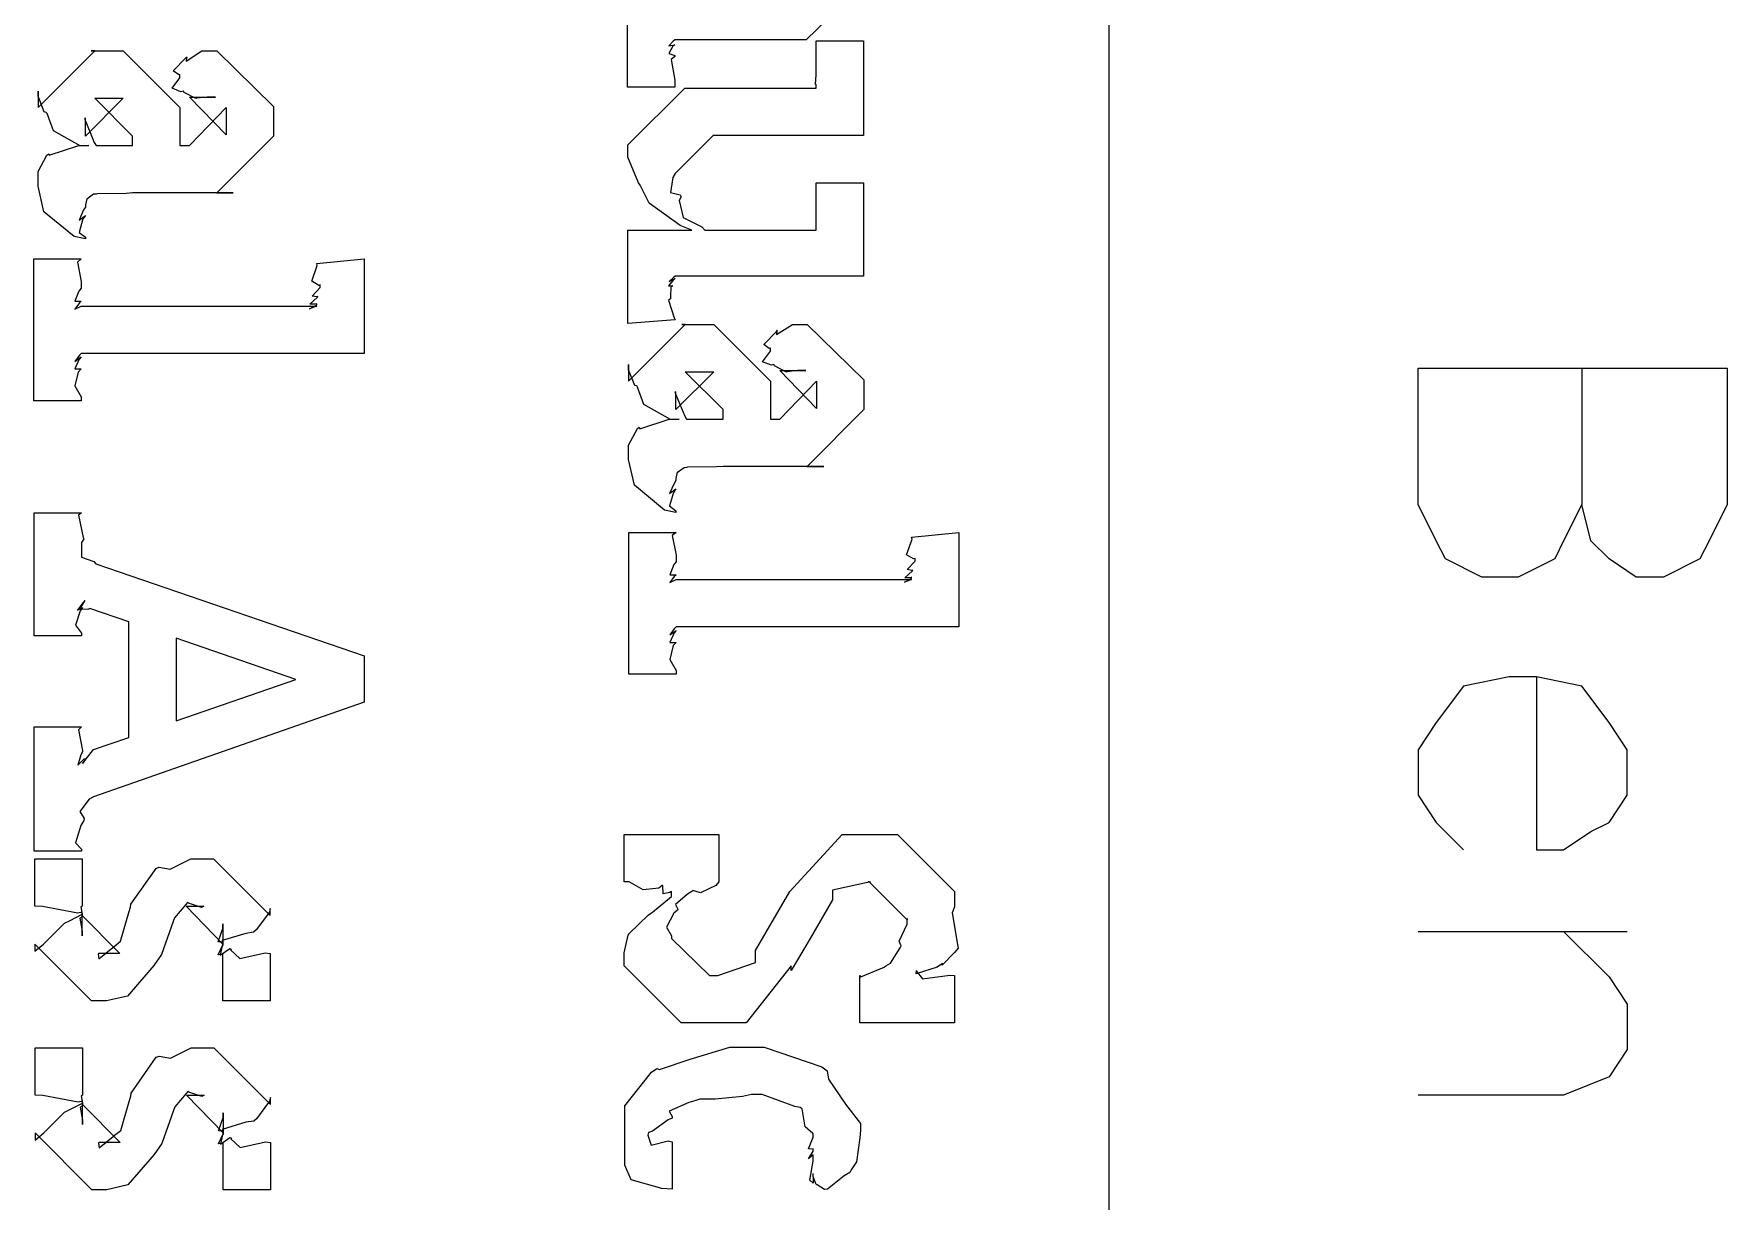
# Model space of a CAD drawing. Extents: x 0.2 to 11.6, y 0.3 to 16.2.
# Drawn here: x 1.1644 to 1.475, y 1.6505 to 1.8647 of the extents above; entities that cross this region are included whole.
import ezdxf

# ---------------------------------------------------------------- set-up
doc = ezdxf.new("R2010")
doc.units = 0
doc.header["$MEASUREMENT"] = 0

msp = doc.modelspace()

# ---------------------------------------------------------------- linework, layer by layer
at = {"color": 0}
for p, q in [((1.36165, 0.531685), (1.36165, 4.18001)), ((1.31652, 1.87375), (1.3061, 1.86356)), ((1.27333, 1.85487), (1.27333, 1.87201)), ((1.28168, 1.86333), (1.28087, 1.86247)), ((1.28201, 1.86356), (1.28168, 1.86333)), ((1.30046, 1.86356), (1.28201, 1.86356)), ((1.3061, 1.86356), (1.30046, 1.86356)), ((1.30789, 1.86199), (1.30789, 1.86339)), ((1.30789, 1.86339), (1.31657, 1.86339)), ((1.31657, 1.86339), (1.31657, 1.84603)), ((1.1652, 1.85113), (1.17562, 1.86154)), ((1.17562, 1.86154), (1.17497, 1.86154)), ((1.17497, 1.86154), (1.18083, 1.86154)), ((1.18083, 1.86154), (1.19124, 1.85113)), ((1.19, 1.85786), (1.19233, 1.86025)), ((1.19233, 1.86025), (1.19255, 1.86046)), ((1.19238, 1.85969), (1.19526, 1.86154)), ((1.19244, 1.86035), (1.19238, 1.85969)), ((1.19255, 1.86046), (1.19244, 1.86035)), ((1.19526, 1.86154), (1.19623, 1.86154)), ((1.19623, 1.86154), (1.19797, 1.86154)), ((1.19797, 1.86154), (1.20839, 1.85135)), ((1.28087, 1.86247), (1.28201, 1.86268)), ((1.28163, 1.86242), (1.28087, 1.86106)), ((1.28087, 1.86106), (1.28201, 1.86068)), ((1.28201, 1.86051), (1.2813, 1.85997)), ((1.28201, 1.86268), (1.28163, 1.86242)), ((1.28201, 1.86268), (1.28201, 1.86268)), ((1.28201, 1.86068), (1.28201, 1.86051)), ((1.30789, 1.85775), (1.30789, 1.86199)), ((1.19103, 1.85715), (1.19, 1.85786)), ((1.19124, 1.85721), (1.19103, 1.85715)), ((1.19124, 1.85661), (1.19124, 1.85721)), ((1.2813, 1.85997), (1.28201, 1.85618)), ((1.30778, 1.85536), (1.30789, 1.85715)), ((1.30789, 1.85715), (1.30789, 1.85775)), ((1.30789, 1.85775), (1.30789, 1.85775)), ((1.1652, 1.85325), (1.1652, 1.85417)), ((1.1652, 1.85417), (1.1652, 1.85113)), ((1.18978, 1.85471), (1.19124, 1.85661)), ((1.19141, 1.85406), (1.18978, 1.85471)), ((1.19189, 1.85417), (1.19141, 1.85406)), ((1.192, 1.85394), (1.19189, 1.85417)), ((1.28201, 1.85487), (1.27333, 1.85487)), ((1.27338, 1.84429), (1.2838, 1.85471)), ((1.28201, 1.85618), (1.28201, 1.85487)), ((1.2838, 1.85471), (1.28944, 1.85471)), ((1.28944, 1.85471), (1.30789, 1.85471)), ((1.30789, 1.85536), (1.30778, 1.85536)), ((1.30789, 1.85519), (1.30789, 1.85536)), ((1.30789, 1.85471), (1.30789, 1.85519)), ((1.30789, 1.85471), (1.30789, 1.85471)), ((1.16634, 1.85038), (1.1652, 1.85325)), ((1.18083, 1.85286), (1.17388, 1.84592)), ((1.18256, 1.84592), (1.17562, 1.85286)), ((1.17562, 1.85286), (1.17714, 1.85286)), ((1.17714, 1.85286), (1.18083, 1.85286)), ((1.19124, 1.85113), (1.19124, 1.84418)), ((1.19417, 1.85281), (1.192, 1.85394)), ((1.19971, 1.84614), (1.19298, 1.85308)), ((1.19298, 1.85308), (1.19775, 1.85308)), ((1.19298, 1.84418), (1.19971, 1.85113)), ((1.19428, 1.85286), (1.19417, 1.85281)), ((1.19623, 1.85308), (1.19428, 1.85286)), ((1.19775, 1.85308), (1.19623, 1.85308)), ((1.19971, 1.85113), (1.19971, 1.84918)), ((1.20839, 1.85135), (1.20839, 1.84787)), ((1.16672, 1.85026), (1.16634, 1.85038)), ((1.16688, 1.85004), (1.16672, 1.85026)), ((1.16802, 1.84685), (1.16688, 1.85004)), ((1.17388, 1.84918), (1.17372, 1.84912)), ((1.17372, 1.84912), (1.17551, 1.84472)), ((1.17388, 1.84592), (1.17388, 1.84918)), ((1.19971, 1.84918), (1.19971, 1.84614)), ((1.20839, 1.84787), (1.20839, 1.84592)), ((1.17291, 1.84412), (1.16802, 1.84685)), ((1.17551, 1.84472), (1.17584, 1.84418)), ((1.18256, 1.84418), (1.18256, 1.84592)), ((1.20839, 1.84592), (1.19797, 1.8355)), ((1.28901, 1.84603), (1.28206, 1.83908)), ((1.29074, 1.84603), (1.28901, 1.84603)), ((1.31657, 1.84603), (1.29074, 1.84603)), ((1.1652, 1.83942), (1.16683, 1.84244)), ((1.16683, 1.84244), (1.16716, 1.84267)), ((1.16716, 1.84267), (1.16726, 1.84239)), ((1.16726, 1.84239), (1.17269, 1.84418)), ((1.17269, 1.84418), (1.17453, 1.84418)), ((1.17453, 1.84418), (1.17291, 1.84412)), ((1.17453, 1.84418), (1.17453, 1.84418)), ((1.17584, 1.84418), (1.18256, 1.84418)), ((1.17584, 1.84418), (1.17584, 1.84418)), ((1.19124, 1.84418), (1.19233, 1.84418)), ((1.19233, 1.84418), (1.19298, 1.84418)), ((1.27338, 1.84364), (1.27338, 1.84429)), ((1.27338, 1.84207), (1.27338, 1.84364)), ((1.27534, 1.83735), (1.27338, 1.84207)), ((1.1652, 1.83832), (1.1652, 1.83942)), ((1.28206, 1.83908), (1.28163, 1.83832)), ((1.1652, 1.83675), (1.1652, 1.83832)), ((1.16629, 1.83203), (1.1652, 1.83675)), ((1.18137, 1.83539), (1.17605, 1.83535)), ((1.18256, 1.8355), (1.18137, 1.83539)), ((1.19558, 1.8355), (1.18256, 1.8355)), ((1.20101, 1.8355), (1.19558, 1.8355)), ((1.19797, 1.8355), (1.20101, 1.8355)), ((1.27566, 1.83692), (1.27534, 1.83735)), ((1.27534, 1.83735), (1.27534, 1.83735)), ((1.27729, 1.83361), (1.27566, 1.83692)), ((1.28163, 1.83832), (1.2812, 1.83556)), ((1.2812, 1.83556), (1.28299, 1.83512)), ((1.30789, 1.83561), (1.30789, 1.83735)), ((1.30789, 1.83735), (1.31657, 1.83735)), ((1.30789, 1.8304), (1.30789, 1.83561)), ((1.31657, 1.83735), (1.31657, 1.82021)), ((1.17356, 1.83236), (1.17274, 1.83051)), ((1.17388, 1.8329), (1.17356, 1.83236)), ((1.17415, 1.83442), (1.17388, 1.83328)), ((1.17388, 1.83328), (1.17388, 1.8329)), ((1.17432, 1.83442), (1.17415, 1.83442)), ((1.17437, 1.83453), (1.17432, 1.83442)), ((1.1754, 1.83524), (1.17437, 1.83453)), ((1.17584, 1.83529), (1.1754, 1.83524)), ((1.17605, 1.83535), (1.17584, 1.83529)), ((1.28299, 1.82949), (1.27729, 1.83361)), ((1.28315, 1.83475), (1.28277, 1.8341)), ((1.28277, 1.8341), (1.28353, 1.831)), ((1.28299, 1.83512), (1.28315, 1.83475)), ((1.17182, 1.82747), (1.16629, 1.83203)), ((1.17274, 1.83051), (1.17388, 1.83137)), ((1.17345, 1.83074), (1.17274, 1.82824)), ((1.17388, 1.83137), (1.17345, 1.83074)), ((1.17388, 1.83137), (1.17388, 1.83137)), ((1.2851, 1.82867), (1.28299, 1.82949)), ((1.28353, 1.831), (1.28695, 1.82926)), ((1.28695, 1.82926), (1.28749, 1.82867)), ((1.30789, 1.82997), (1.30789, 1.8304)), ((1.30789, 1.8304), (1.30789, 1.8304)), ((1.30789, 1.82867), (1.30789, 1.82997)), ((1.17388, 1.82704), (1.17182, 1.82747)), ((1.17274, 1.82824), (1.17388, 1.82736)), ((1.17388, 1.82736), (1.17388, 1.82704)), ((1.27338, 1.82628), (1.27338, 1.82867)), ((1.27338, 1.82867), (1.2851, 1.82867)), ((1.27338, 1.81153), (1.27338, 1.82628)), ((1.28749, 1.82867), (1.30789, 1.82867)), ((1.30789, 1.82867), (1.30789, 1.82867)), ((1.16444, 1.79736), (1.16444, 1.8234)), ((1.16444, 1.8234), (1.17312, 1.8234)), ((1.17312, 1.8234), (1.17242, 1.82281)), ((1.21631, 1.82254), (1.22499, 1.8234)), ((1.22499, 1.8234), (1.22499, 1.80843)), ((1.17242, 1.82281), (1.17312, 1.81922)), ((1.21539, 1.81928), (1.21642, 1.82215)), ((1.21642, 1.82215), (1.21631, 1.82254)), ((1.28174, 1.81999), (1.28093, 1.81922)), ((1.28206, 1.82021), (1.28174, 1.81999)), ((1.31657, 1.82021), (1.28206, 1.82021)), ((1.31657, 1.82021), (1.31657, 1.82021)), ((1.17269, 1.81749), (1.17198, 1.8156)), ((1.17312, 1.81799), (1.17269, 1.81749)), ((1.17312, 1.81922), (1.17312, 1.81799)), ((1.21669, 1.81853), (1.21539, 1.81928)), ((1.21549, 1.81657), (1.21696, 1.81814)), ((1.21696, 1.81864), (1.21669, 1.81853)), ((1.21696, 1.81814), (1.21696, 1.81864)), ((1.28168, 1.8195), (1.28082, 1.81842)), ((1.28082, 1.81842), (1.28163, 1.81847)), ((1.28093, 1.81922), (1.28206, 1.81976)), ((1.28125, 1.81819), (1.2812, 1.81662)), ((1.28163, 1.81847), (1.28125, 1.81819)), ((1.28163, 1.81847), (1.28163, 1.81847)), ((1.28206, 1.81976), (1.28168, 1.8195)), ((1.28206, 1.81976), (1.28206, 1.81976)), ((1.17198, 1.8156), (1.17312, 1.8156)), ((1.1728, 1.81532), (1.17198, 1.81418)), ((1.17198, 1.81418), (1.17312, 1.81472)), ((1.17312, 1.8156), (1.1728, 1.81532)), ((1.17312, 1.8156), (1.17312, 1.8156)), ((1.17312, 1.81472), (1.17312, 1.81472)), ((1.17312, 1.81472), (1.21631, 1.81472)), ((1.21501, 1.81424), (1.21631, 1.81494)), ((1.21598, 1.81461), (1.21501, 1.81424)), ((1.21506, 1.81506), (1.21647, 1.81635)), ((1.21604, 1.81506), (1.21506, 1.81506)), ((1.21631, 1.8164), (1.21549, 1.81657)), ((1.21631, 1.81472), (1.21598, 1.81461)), ((1.21631, 1.81515), (1.21604, 1.81506)), ((1.21652, 1.81646), (1.21631, 1.8164)), ((1.21631, 1.81494), (1.21631, 1.81515)), ((1.21647, 1.81635), (1.21652, 1.81646)), ((1.2812, 1.81608), (1.28082, 1.81581)), ((1.28082, 1.81581), (1.2819, 1.81256)), ((1.2812, 1.81662), (1.2812, 1.81608)), ((1.28206, 1.81218), (1.27338, 1.81153)), ((1.27349, 1.80094), (1.28391, 1.81136)), ((1.2819, 1.81256), (1.28206, 1.81218)), ((1.28391, 1.81136), (1.28326, 1.81136)), ((1.28326, 1.81136), (1.28912, 1.81136)), ((1.28912, 1.81136), (1.29953, 1.80094)), ((1.30067, 1.80951), (1.30355, 1.81136)), ((1.30355, 1.81136), (1.30452, 1.81136)), ((1.30452, 1.81136), (1.30626, 1.81136)), ((1.30626, 1.81136), (1.31668, 1.80117)), ((1.22499, 1.80843), (1.22499, 1.80604)), ((1.29829, 1.80767), (1.30062, 1.81006)), ((1.29932, 1.80697), (1.29829, 1.80767)), ((1.30062, 1.81006), (1.30084, 1.81028)), ((1.30073, 1.81017), (1.30067, 1.80951)), ((1.30084, 1.81028), (1.30073, 1.81017)), ((1.1728, 1.80572), (1.17198, 1.80458)), ((1.17198, 1.80458), (1.17312, 1.80539)), ((1.17274, 1.80496), (1.17198, 1.80322)), ((1.17312, 1.80539), (1.17274, 1.80496)), ((1.17312, 1.80604), (1.1728, 1.80572)), ((1.22499, 1.80604), (1.17312, 1.80604)), ((1.17312, 1.80539), (1.17312, 1.80539)), ((1.22499, 1.80604), (1.22499, 1.80604)), ((1.29807, 1.80453), (1.29953, 1.80643)), ((1.2997, 1.80387), (1.29807, 1.80453)), ((1.29953, 1.80701), (1.29932, 1.80697)), ((1.29953, 1.80643), (1.29953, 1.80701)), ((1.17198, 1.80322), (1.17312, 1.80322)), ((1.17258, 1.80263), (1.17198, 1.80007)), ((1.17312, 1.80322), (1.17258, 1.80263)), ((1.17312, 1.80322), (1.17312, 1.80322)), ((1.27349, 1.80306), (1.27349, 1.80399)), ((1.27349, 1.80399), (1.27349, 1.80094)), ((1.27463, 1.80018), (1.27349, 1.80306)), ((1.28912, 1.80268), (1.28217, 1.79574)), ((1.29085, 1.79574), (1.28391, 1.80268)), ((1.28391, 1.80268), (1.28543, 1.80268)), ((1.28543, 1.80268), (1.28912, 1.80268)), ((1.30018, 1.80399), (1.2997, 1.80387)), ((1.30029, 1.80376), (1.30018, 1.80399)), ((1.30246, 1.80263), (1.30029, 1.80376)), ((1.308, 1.79596), (1.30127, 1.80289)), ((1.30127, 1.80289), (1.30604, 1.80289)), ((1.30257, 1.80268), (1.30246, 1.80263)), ((1.30452, 1.8029), (1.30257, 1.80268)), ((1.30604, 1.80289), (1.30452, 1.8029)), ((1.41835, 1.80333), (1.47499, 1.80333)), ((1.41835, 1.77832), (1.41835, 1.80333)), ((1.44835, 1.80333), (1.44835, 1.77832)), ((1.47499, 1.80333), (1.47499, 1.77832)), ((1.17198, 1.80007), (1.17312, 1.79807)), ((1.27501, 1.80007), (1.27463, 1.80018)), ((1.27517, 1.79986), (1.27501, 1.80007)), ((1.27631, 1.79665), (1.27517, 1.79986)), ((1.28217, 1.79899), (1.28201, 1.79893)), ((1.28201, 1.79893), (1.2838, 1.79454)), ((1.28217, 1.79574), (1.28217, 1.79899)), ((1.29953, 1.80094), (1.29953, 1.794)), ((1.30127, 1.794), (1.308, 1.80094)), ((1.308, 1.80094), (1.308, 1.79899)), ((1.308, 1.79899), (1.308, 1.79596)), ((1.31668, 1.80117), (1.31668, 1.79768)), ((1.17312, 1.79736), (1.16444, 1.79736)), ((1.17312, 1.79807), (1.17312, 1.79736)), ((1.2812, 1.79394), (1.27631, 1.79665)), ((1.29085, 1.794), (1.29085, 1.79574)), ((1.31668, 1.79574), (1.30626, 1.78532)), ((1.31668, 1.79768), (1.31668, 1.79574)), ((1.27349, 1.78922), (1.27512, 1.79226)), ((1.27512, 1.79226), (1.27544, 1.79249)), ((1.27544, 1.79249), (1.27555, 1.79221)), ((1.27555, 1.79221), (1.28098, 1.794)), ((1.28098, 1.794), (1.28282, 1.794)), ((1.28282, 1.794), (1.2812, 1.79394)), ((1.28282, 1.794), (1.28282, 1.794)), ((1.2838, 1.79454), (1.28413, 1.794)), ((1.28413, 1.794), (1.29085, 1.794)), ((1.28413, 1.794), (1.28413, 1.794)), ((1.29953, 1.794), (1.30062, 1.794)), ((1.30062, 1.794), (1.30127, 1.794)), ((1.27349, 1.78814), (1.27349, 1.78922)), ((1.27349, 1.78657), (1.27349, 1.78814)), ((1.27458, 1.78185), (1.27349, 1.78657)), ((1.28217, 1.78271), (1.28185, 1.78218)), ((1.28244, 1.78424), (1.28217, 1.7831)), ((1.28217, 1.7831), (1.28217, 1.78271)), ((1.28261, 1.78424), (1.28244, 1.78424)), ((1.28266, 1.78435), (1.28261, 1.78424)), ((1.28369, 1.78504), (1.28266, 1.78435)), ((1.28413, 1.7851), (1.28369, 1.78504)), ((1.28434, 1.78515), (1.28413, 1.7851)), ((1.28966, 1.78521), (1.28434, 1.78515)), ((1.29085, 1.78532), (1.28966, 1.78521)), ((1.30387, 1.78532), (1.29085, 1.78532)), ((1.3093, 1.78532), (1.30387, 1.78532)), ((1.30626, 1.78532), (1.3093, 1.78532)), ((1.28011, 1.77729), (1.27458, 1.78185)), ((1.28185, 1.78218), (1.28103, 1.78033)), ((1.28103, 1.78033), (1.28217, 1.78119)), ((1.28174, 1.78054), (1.28103, 1.77806)), ((1.28217, 1.78119), (1.28174, 1.78054)), ((1.28217, 1.78119), (1.28217, 1.78119)), ((1.1645, 1.75424), (1.1645, 1.77681)), ((1.1645, 1.77681), (1.17318, 1.77681)), ((1.17318, 1.77681), (1.17263, 1.77636)), ((1.17263, 1.77636), (1.1735, 1.77225)), ((1.28217, 1.77686), (1.28011, 1.77729)), ((1.28103, 1.77806), (1.28217, 1.77718)), ((1.28217, 1.77718), (1.28217, 1.77686)), ((1.42165, 1.77165), (1.41835, 1.77832)), ((1.44835, 1.77832), (1.44499, 1.77165)), ((1.44997, 1.77165), (1.44835, 1.77832)), ((1.47499, 1.77832), (1.47168, 1.77165)), ((1.17361, 1.77203), (1.17318, 1.77138)), ((1.17318, 1.77138), (1.17318, 1.76867)), ((1.1735, 1.77225), (1.17361, 1.77203)), ((1.27355, 1.74718), (1.27355, 1.77322)), ((1.27355, 1.77322), (1.28223, 1.77322)), ((1.28223, 1.77322), (1.28152, 1.77262)), ((1.28152, 1.77262), (1.28223, 1.76904)), ((1.32449, 1.7691), (1.32552, 1.77197)), ((1.32541, 1.77235), (1.33409, 1.77322)), ((1.32552, 1.77197), (1.32541, 1.77235)), ((1.33409, 1.77322), (1.33409, 1.75825)), ((1.42333, 1.76833), (1.42165, 1.77165)), ((1.44499, 1.77165), (1.44336, 1.76833)), ((1.45335, 1.76833), (1.44997, 1.77165)), ((1.47168, 1.77165), (1.47, 1.76833)), ((1.17318, 1.76867), (1.17546, 1.7679)), ((1.17546, 1.7679), (1.17578, 1.76747)), ((1.17578, 1.76747), (1.22504, 1.75054)), ((1.28179, 1.76731), (1.28109, 1.7654)), ((1.28223, 1.76779), (1.28179, 1.76731)), ((1.28223, 1.76904), (1.28223, 1.76779)), ((1.32579, 1.76833), (1.32449, 1.7691)), ((1.3246, 1.76639), (1.32606, 1.76796)), ((1.32606, 1.76844), (1.32579, 1.76833)), ((1.32606, 1.76796), (1.32606, 1.76844)), ((1.43001, 1.76497), (1.42333, 1.76833)), ((1.44336, 1.76833), (1.43668, 1.76497)), ((1.45833, 1.76497), (1.45335, 1.76833)), ((1.47, 1.76833), (1.46332, 1.76497)), ((1.28109, 1.7654), (1.28223, 1.7654)), ((1.2819, 1.76514), (1.28109, 1.764)), ((1.28109, 1.764), (1.28223, 1.76454)), ((1.28223, 1.7654), (1.2819, 1.76514)), ((1.28223, 1.7654), (1.28223, 1.7654)), ((1.28223, 1.76454), (1.28223, 1.76454)), ((1.28223, 1.76454), (1.32541, 1.76454)), ((1.32411, 1.76406), (1.32541, 1.76475)), ((1.32509, 1.76443), (1.32411, 1.76406)), ((1.32416, 1.76486), (1.32557, 1.76617)), ((1.32514, 1.76486), (1.32416, 1.76486)), ((1.32541, 1.76622), (1.3246, 1.76639)), ((1.32541, 1.76454), (1.32509, 1.76443)), ((1.32541, 1.76497), (1.32514, 1.76486)), ((1.32563, 1.76628), (1.32541, 1.76622)), ((1.32541, 1.76475), (1.32541, 1.76497)), ((1.32557, 1.76617), (1.32563, 1.76628)), ((1.43668, 1.76497), (1.43001, 1.76497)), ((1.46332, 1.76497), (1.45833, 1.76497)), ((1.17291, 1.75879), (1.17209, 1.75618)), ((1.17345, 1.76031), (1.17242, 1.75896)), ((1.17242, 1.75896), (1.17339, 1.75944)), ((1.17285, 1.75911), (1.17383, 1.76074)), ((1.17432, 1.75906), (1.17285, 1.75911)), ((1.17339, 1.75944), (1.17291, 1.75879)), ((1.17339, 1.75944), (1.17339, 1.75944)), ((1.17383, 1.76074), (1.17345, 1.76031)), ((1.17383, 1.76074), (1.17383, 1.76074)), ((1.1747, 1.75922), (1.17432, 1.75906)), ((1.18186, 1.75683), (1.1747, 1.75922)), ((1.33409, 1.75825), (1.33409, 1.75586)), ((1.17209, 1.75618), (1.17318, 1.75472)), ((1.17318, 1.75472), (1.17318, 1.75424)), ((1.18186, 1.73557), (1.18186, 1.75683)), ((1.2819, 1.75553), (1.28109, 1.75439)), ((1.28109, 1.75439), (1.28223, 1.75521)), ((1.28185, 1.75478), (1.28109, 1.75304)), ((1.28223, 1.75521), (1.28185, 1.75478)), ((1.28223, 1.75586), (1.2819, 1.75553)), ((1.33409, 1.75586), (1.28223, 1.75586)), ((1.28223, 1.75521), (1.28223, 1.75521)), ((1.33409, 1.75586), (1.33409, 1.75586)), ((1.17318, 1.75424), (1.1645, 1.75424)), ((1.21246, 1.74621), (1.19054, 1.75381)), ((1.19054, 1.75381), (1.19054, 1.73861)), ((1.28109, 1.75304), (1.28223, 1.75304)), ((1.28168, 1.75244), (1.28109, 1.74989)), ((1.28223, 1.75304), (1.28168, 1.75244)), ((1.28223, 1.75304), (1.28223, 1.75304)), ((1.22504, 1.75054), (1.22504, 1.74208)), ((1.28109, 1.74989), (1.28223, 1.74789)), ((1.19054, 1.73861), (1.21246, 1.74621)), ((1.28223, 1.74718), (1.27355, 1.74718)), ((1.28223, 1.74789), (1.28223, 1.74718)), ((1.435, 1.74669), (1.42665, 1.74501)), ((1.44, 1.74669), (1.435, 1.74669)), ((1.44, 1.74669), (1.44, 1.715)), ((1.44835, 1.74501), (1.44, 1.74669)), ((1.42665, 1.74501), (1.42165, 1.73833)), ((1.45335, 1.73833), (1.44835, 1.74501)), ((1.22504, 1.74208), (1.17535, 1.72472)), ((1.1645, 1.71474), (1.1645, 1.73753)), ((1.1645, 1.73753), (1.17318, 1.73753)), ((1.17318, 1.73753), (1.17263, 1.73699)), ((1.17263, 1.73699), (1.17334, 1.73318)), ((1.19054, 1.73861), (1.19054, 1.73861)), ((1.42165, 1.73833), (1.41835, 1.73335)), ((1.45665, 1.73335), (1.45335, 1.73833)), ((1.17339, 1.73296), (1.17307, 1.73242)), ((1.17334, 1.73318), (1.17339, 1.73296)), ((1.17334, 1.73079), (1.17518, 1.73313)), ((1.17518, 1.73313), (1.17535, 1.7334)), ((1.17535, 1.7334), (1.18186, 1.73557)), ((1.18186, 1.73557), (1.18186, 1.73557)), ((1.41835, 1.73335), (1.41835, 1.72499)), ((1.45665, 1.72499), (1.45665, 1.73335)), ((1.17307, 1.73242), (1.17253, 1.73053)), ((1.17253, 1.73053), (1.17367, 1.73167)), ((1.17383, 1.7315), (1.17334, 1.73079)), ((1.17367, 1.73167), (1.17404, 1.73167)), ((1.17404, 1.73167), (1.17383, 1.7315)), ((1.17459, 1.72429), (1.17285, 1.722)), ((1.17535, 1.72472), (1.17459, 1.72429)), ((1.41835, 1.72499), (1.42165, 1.72)), ((1.45335, 1.72), (1.45665, 1.72499)), ((1.17285, 1.722), (1.17367, 1.72071)), ((1.17367, 1.72071), (1.17361, 1.72037)), ((1.17307, 1.71946), (1.17209, 1.71625)), ((1.17361, 1.72037), (1.17307, 1.71946)), ((1.27273, 1.7091), (1.27273, 1.71778)), ((1.27273, 1.71778), (1.29009, 1.71778)), ((1.29009, 1.71778), (1.29009, 1.7091)), ((1.30311, 1.70736), (1.31266, 1.71778)), ((1.31266, 1.71778), (1.31787, 1.71778)), ((1.31787, 1.71778), (1.32286, 1.71778)), ((1.32286, 1.71778), (1.33328, 1.70736)), ((1.42165, 1.72), (1.42665, 1.715)), ((1.44499, 1.715), (1.44997, 1.71832)), ((1.44997, 1.71832), (1.45335, 1.72)), ((1.17318, 1.71474), (1.1645, 1.71474)), ((1.17209, 1.71625), (1.17318, 1.71511)), ((1.17318, 1.71511), (1.17318, 1.71474)), ((1.44, 1.715), (1.44499, 1.715)), ((1.16461, 1.70464), (1.16461, 1.71332)), ((1.16461, 1.71332), (1.17329, 1.71332)), ((1.17329, 1.71332), (1.17329, 1.70464)), ((1.18224, 1.70503), (1.18685, 1.71158)), ((1.18685, 1.71158), (1.18739, 1.71181)), ((1.18739, 1.71181), (1.18739, 1.71181)), ((1.18739, 1.71181), (1.18945, 1.71143)), ((1.18945, 1.71143), (1.19325, 1.71332)), ((1.19325, 1.71332), (1.19455, 1.71332)), ((1.19455, 1.71332), (1.19737, 1.71332)), ((1.19737, 1.71332), (1.20779, 1.7029)), ((1.2736, 1.7091), (1.27273, 1.7091)), ((1.2762, 1.70762), (1.2736, 1.7091)), ((1.27968, 1.70844), (1.27908, 1.70796)), ((1.27978, 1.70844), (1.27968, 1.70844)), ((1.27984, 1.70692), (1.27978, 1.70844)), ((1.2895, 1.70844), (1.28673, 1.70708)), ((1.29009, 1.7091), (1.2895, 1.70844)), ((1.31787, 1.7091), (1.31093, 1.70757)), ((1.31765, 1.7091), (1.31744, 1.7091)), ((1.31744, 1.7091), (1.31787, 1.7091)), ((1.3246, 1.70215), (1.31765, 1.7091)), ((1.18218, 1.70443), (1.18224, 1.70503)), ((1.19233, 1.70492), (1.19021, 1.70247)), ((1.1926, 1.70529), (1.19233, 1.70492)), ((1.19282, 1.70518), (1.1926, 1.70529)), ((1.1952, 1.70437), (1.19282, 1.70518)), ((1.27908, 1.70796), (1.2762, 1.70762)), ((1.27789, 1.70356), (1.28141, 1.70643)), ((1.28109, 1.70714), (1.27984, 1.70692)), ((1.28141, 1.70736), (1.28109, 1.70714)), ((1.28141, 1.70643), (1.28141, 1.70736)), ((1.28429, 1.70682), (1.28212, 1.70492)), ((1.28212, 1.70492), (1.28255, 1.7041)), ((1.2851, 1.70736), (1.28429, 1.70682)), ((1.28532, 1.70751), (1.2851, 1.70736)), ((1.28673, 1.70708), (1.28532, 1.70751)), ((1.29682, 1.6965), (1.30311, 1.70736)), ((1.31093, 1.70583), (1.3068, 1.69868)), ((1.31093, 1.70757), (1.31093, 1.70583)), ((1.33328, 1.70736), (1.33328, 1.70454)), ((1.16602, 1.70458), (1.16461, 1.70464)), ((1.17253, 1.70335), (1.16602, 1.70458)), ((1.17003, 1.7015), (1.17112, 1.70204)), ((1.17112, 1.70204), (1.17329, 1.70318)), ((1.17112, 1.70204), (1.17112, 1.70204)), ((1.17329, 1.70356), (1.17253, 1.70335)), ((1.17329, 1.70269), (1.17285, 1.70242)), ((1.17285, 1.70242), (1.17329, 1.70003)), ((1.17329, 1.70464), (1.17307, 1.70454)), ((1.17307, 1.70454), (1.17329, 1.70318)), ((1.17329, 1.70318), (1.17329, 1.70356)), ((1.17329, 1.70318), (1.17329, 1.70269)), ((1.17329, 1.69922), (1.17329, 1.7029)), ((1.17329, 1.7029), (1.18023, 1.69596)), ((1.18034, 1.69819), (1.18186, 1.70346)), ((1.18186, 1.70346), (1.18218, 1.70443)), ((1.19, 1.70182), (1.18782, 1.69575)), ((1.19021, 1.70247), (1.19, 1.70182)), ((1.19911, 1.69769), (1.19238, 1.70464)), ((1.19238, 1.70464), (1.19564, 1.70464)), ((1.19564, 1.70464), (1.1952, 1.70437)), ((1.20763, 1.70356), (1.20524, 1.70031)), ((1.20779, 1.70421), (1.20763, 1.70356)), ((1.20779, 1.7029), (1.20779, 1.70421)), ((1.2736, 1.69965), (1.27713, 1.70296)), ((1.27713, 1.70296), (1.27772, 1.70344)), ((1.27772, 1.70344), (1.27789, 1.70356)), ((1.28179, 1.70335), (1.28044, 1.70079)), ((1.2825, 1.70389), (1.28179, 1.70335)), ((1.28255, 1.7041), (1.2825, 1.70389)), ((1.3246, 1.70133), (1.3246, 1.70236)), ((1.3246, 1.70236), (1.3246, 1.70215)), ((1.33328, 1.70454), (1.33285, 1.70344)), ((1.33285, 1.70344), (1.33382, 1.6976)), ((1.16623, 1.69769), (1.17003, 1.7015)), ((1.17329, 1.70003), (1.17329, 1.69922)), ((1.19824, 1.69808), (1.19911, 1.70057)), ((1.20329, 1.69965), (1.19895, 1.69835)), ((1.19911, 1.70057), (1.19911, 1.70139)), ((1.19911, 1.70139), (1.19911, 1.69769)), ((1.20475, 1.69987), (1.20329, 1.69965)), ((1.20524, 1.70031), (1.20475, 1.69987)), ((1.27273, 1.69607), (1.27344, 1.69933)), ((1.27344, 1.69933), (1.2736, 1.69954)), ((1.2736, 1.69954), (1.2736, 1.69965)), ((1.28044, 1.70079), (1.28141, 1.69922)), ((1.28141, 1.69922), (1.28141, 1.69868)), ((1.32313, 1.69824), (1.3246, 1.70133)), ((1.41835, 1.69997), (1.45665, 1.69997)), ((1.44499, 1.69997), (1.45335, 1.69168)), ((1.17502, 1.68728), (1.16461, 1.69769)), ((1.16461, 1.69769), (1.16461, 1.6964)), ((1.16461, 1.6964), (1.16623, 1.69769)), ((1.16461, 1.6964), (1.16461, 1.6964)), ((1.17632, 1.69596), (1.17622, 1.69586)), ((1.17622, 1.69586), (1.17638, 1.69499)), ((1.18023, 1.69596), (1.17632, 1.69596)), ((1.17638, 1.69499), (1.17893, 1.69706)), ((1.17893, 1.69706), (1.17914, 1.69726)), ((1.17914, 1.69726), (1.18034, 1.69819)), ((1.17914, 1.69726), (1.17914, 1.69726)), ((1.18782, 1.69575), (1.18647, 1.69374)), ((1.199, 1.69803), (1.19824, 1.69808)), ((1.19824, 1.69569), (1.19911, 1.69754)), ((1.199, 1.69586), (1.19824, 1.69569)), ((1.19889, 1.6971), (1.19862, 1.69564)), ((1.19862, 1.69564), (1.20036, 1.69689)), ((1.19911, 1.69749), (1.19889, 1.6971)), ((1.19895, 1.69835), (1.19911, 1.69769)), ((1.19911, 1.69814), (1.199, 1.69803)), ((1.19911, 1.69596), (1.199, 1.69586)), ((1.19911, 1.69754), (1.19911, 1.69814)), ((1.19911, 1.69769), (1.19911, 1.69749)), ((1.19911, 1.68728), (1.19911, 1.69596)), ((1.20036, 1.69689), (1.20063, 1.69683)), ((1.20063, 1.69683), (1.20052, 1.69661)), ((1.20052, 1.69661), (1.2022, 1.69504)), ((1.2022, 1.69504), (1.20687, 1.69607)), ((1.20687, 1.69607), (1.20779, 1.69596)), ((1.20779, 1.69596), (1.20779, 1.68728)), ((1.27273, 1.69368), (1.27273, 1.69607)), ((1.27273, 1.69607), (1.27273, 1.69607)), ((1.28141, 1.69868), (1.28836, 1.69194)), ((1.29682, 1.69433), (1.29682, 1.6965)), ((1.3068, 1.69868), (1.30333, 1.69282)), ((1.32156, 1.69417), (1.32335, 1.697)), ((1.32351, 1.69737), (1.32313, 1.69824)), ((1.32335, 1.697), (1.32351, 1.69737)), ((1.32351, 1.69737), (1.32351, 1.69737)), ((1.33328, 1.69613), (1.33105, 1.69379)), ((1.33393, 1.69694), (1.33328, 1.69613)), ((1.33382, 1.6976), (1.33393, 1.69694)), ((1.18647, 1.69374), (1.18164, 1.68815)), ((1.28315, 1.68326), (1.27273, 1.69368)), ((1.28988, 1.69194), (1.29682, 1.69433)), ((1.30333, 1.69368), (1.29508, 1.68326)), ((1.30333, 1.69282), (1.30333, 1.69368)), ((1.31608, 1.69168), (1.32037, 1.69347)), ((1.32037, 1.69347), (1.32069, 1.69368)), ((1.32069, 1.69368), (1.32156, 1.69417)), ((1.32069, 1.69368), (1.32069, 1.69368)), ((1.33008, 1.69342), (1.32628, 1.69222)), ((1.32628, 1.69222), (1.32633, 1.69282)), ((1.32633, 1.69282), (1.32628, 1.69276)), ((1.32628, 1.69276), (1.32742, 1.69129)), ((1.32633, 1.69282), (1.32633, 1.69282)), ((1.33111, 1.69412), (1.33008, 1.69342)), ((1.33105, 1.69379), (1.33111, 1.69412)), ((1.33111, 1.69412), (1.33111, 1.69412)), ((1.28836, 1.69194), (1.28901, 1.69194)), ((1.28901, 1.69194), (1.28988, 1.69194)), ((1.31592, 1.68326), (1.31592, 1.69194)), ((1.31592, 1.69194), (1.31608, 1.69168)), ((1.32742, 1.69129), (1.33241, 1.692)), ((1.33241, 1.692), (1.33328, 1.69194)), ((1.33328, 1.69194), (1.33328, 1.68326)), ((1.45335, 1.69168), (1.45665, 1.68668)), ((1.17654, 1.68728), (1.17502, 1.68728)), ((1.17779, 1.68728), (1.17654, 1.68728)), ((1.18164, 1.68815), (1.17779, 1.68728)), ((1.20779, 1.68728), (1.19911, 1.68728)), ((1.20779, 1.68728), (1.20779, 1.68728)), ((1.45665, 1.68668), (1.45665, 1.67833)), ((1.28879, 1.68326), (1.28315, 1.68326)), ((1.29508, 1.68326), (1.28879, 1.68326)), ((1.33328, 1.68326), (1.31592, 1.68326)), ((1.33328, 1.68326), (1.33328, 1.68326)), ((1.16466, 1.66997), (1.16466, 1.67865)), ((1.16466, 1.67865), (1.17334, 1.67865)), ((1.17334, 1.67865), (1.17334, 1.66997)), ((1.1869, 1.67692), (1.18745, 1.67714)), ((1.18745, 1.67714), (1.18745, 1.67714)), ((1.18745, 1.67714), (1.18951, 1.67675)), ((1.18951, 1.67675), (1.19331, 1.67865)), ((1.19331, 1.67865), (1.19461, 1.67865)), ((1.19461, 1.67865), (1.19743, 1.67865)), ((1.19743, 1.67865), (1.20784, 1.66824)), ((1.28483, 1.6766), (1.2921, 1.67876)), ((1.2921, 1.67876), (1.29454, 1.67876)), ((1.29454, 1.67876), (1.29839, 1.67876)), ((1.29839, 1.67876), (1.30897, 1.67518)), ((1.45665, 1.67833), (1.45335, 1.67333)), ((1.18229, 1.67036), (1.1869, 1.67692)), ((1.27284, 1.66803), (1.27772, 1.67421)), ((1.27772, 1.67421), (1.2787, 1.67486)), ((1.2787, 1.67486), (1.27919, 1.67469)), ((1.27919, 1.67469), (1.28483, 1.6766)), ((1.30897, 1.67518), (1.30995, 1.67443)), ((1.30995, 1.67443), (1.31017, 1.6729)), ((1.31017, 1.6729), (1.31331, 1.66829)), ((1.45335, 1.67333), (1.44499, 1.66997)), ((1.16607, 1.66992), (1.16466, 1.66997)), ((1.17258, 1.66868), (1.16607, 1.66992)), ((1.17117, 1.66738), (1.17334, 1.66851)), ((1.17334, 1.66889), (1.17258, 1.66868)), ((1.17334, 1.66803), (1.17291, 1.66775)), ((1.17291, 1.66775), (1.17334, 1.66536)), ((1.17334, 1.66997), (1.17312, 1.66986)), ((1.17312, 1.66986), (1.17334, 1.66851)), ((1.17334, 1.66851), (1.17334, 1.66889)), ((1.17334, 1.66851), (1.17334, 1.66803)), ((1.17334, 1.66456), (1.17334, 1.66824)), ((1.17334, 1.66824), (1.18028, 1.66129)), ((1.18039, 1.66351), (1.18191, 1.66878)), ((1.18191, 1.66878), (1.18224, 1.66976)), ((1.18224, 1.66976), (1.18229, 1.67036)), ((1.19027, 1.66781), (1.19005, 1.66715)), ((1.19238, 1.67025), (1.19027, 1.66781)), ((1.19265, 1.67063), (1.19238, 1.67025)), ((1.19916, 1.66303), (1.19244, 1.66997)), ((1.19244, 1.66997), (1.19569, 1.66997)), ((1.19287, 1.67051), (1.19265, 1.67063)), ((1.19526, 1.66971), (1.19287, 1.67051)), ((1.19569, 1.66997), (1.19526, 1.66971)), ((1.20768, 1.66889), (1.20529, 1.66564)), ((1.20784, 1.66954), (1.20768, 1.66889)), ((1.20784, 1.66824), (1.20784, 1.66954)), ((1.27284, 1.66575), (1.27284, 1.66803)), ((1.28456, 1.66862), (1.28093, 1.66704)), ((1.28586, 1.669), (1.28456, 1.66862)), ((1.28657, 1.66922), (1.28586, 1.669)), ((1.28939, 1.66922), (1.28657, 1.66922)), ((1.29443, 1.66971), (1.28939, 1.66922)), ((1.29606, 1.67008), (1.29443, 1.66971)), ((1.29801, 1.67008), (1.29606, 1.67008)), ((1.30398, 1.66786), (1.29801, 1.67008)), ((1.30496, 1.66769), (1.30398, 1.66786)), ((1.30534, 1.66743), (1.30496, 1.66769)), ((1.31331, 1.66829), (1.31603, 1.66476)), ((1.44499, 1.66997), (1.41835, 1.66997)), ((1.16629, 1.66303), (1.17008, 1.66683)), ((1.17008, 1.66683), (1.17117, 1.66738)), ((1.17117, 1.66738), (1.17117, 1.66738)), ((1.17334, 1.66536), (1.17334, 1.66456)), ((1.19005, 1.66715), (1.18788, 1.66108)), ((1.1983, 1.66342), (1.19916, 1.6659)), ((1.20334, 1.66499), (1.199, 1.66368)), ((1.19916, 1.6659), (1.19916, 1.66672)), ((1.19916, 1.66672), (1.19916, 1.66303)), ((1.20481, 1.66519), (1.20334, 1.66499)), ((1.20529, 1.66564), (1.20481, 1.66519)), ((1.27284, 1.66428), (1.27284, 1.66575)), ((1.28076, 1.66542), (1.27789, 1.66336)), ((1.28152, 1.66575), (1.28076, 1.66542)), ((1.28093, 1.66704), (1.28152, 1.66607)), ((1.28152, 1.66607), (1.28152, 1.66575)), ((1.30588, 1.66417), (1.30534, 1.66743)), ((1.31603, 1.66476), (1.31603, 1.66357)), ((1.17508, 1.65261), (1.16466, 1.66303)), ((1.16466, 1.66303), (1.16466, 1.66172)), ((1.16466, 1.66172), (1.16629, 1.66303)), ((1.16466, 1.66172), (1.16466, 1.66172)), ((1.17643, 1.66032), (1.17898, 1.66238)), ((1.17898, 1.66238), (1.1792, 1.6626)), ((1.1792, 1.6626), (1.18039, 1.66351)), ((1.1792, 1.6626), (1.1792, 1.6626)), ((1.19906, 1.66336), (1.1983, 1.66342)), ((1.1983, 1.66103), (1.19916, 1.66287)), ((1.19895, 1.66243), (1.19868, 1.66097)), ((1.19868, 1.66097), (1.20041, 1.66222)), ((1.19916, 1.66282), (1.19895, 1.66243)), ((1.199, 1.66368), (1.19916, 1.66303)), ((1.19916, 1.66347), (1.19906, 1.66336)), ((1.19916, 1.66287), (1.19916, 1.66347)), ((1.19916, 1.66303), (1.19916, 1.66282)), ((1.20041, 1.66222), (1.20068, 1.66217)), ((1.20068, 1.66217), (1.20057, 1.66194)), ((1.20057, 1.66194), (1.20226, 1.66037)), ((1.27284, 1.65972), (1.27284, 1.66428)), ((1.27718, 1.66314), (1.27702, 1.66265)), ((1.27702, 1.66265), (1.27767, 1.66081)), ((1.27789, 1.66336), (1.27718, 1.66314)), ((1.27767, 1.66081), (1.28076, 1.66157)), ((1.28076, 1.66157), (1.28152, 1.6614)), ((1.30729, 1.66292), (1.30588, 1.66417)), ((1.30648, 1.66015), (1.30735, 1.66228)), ((1.30735, 1.66292), (1.30729, 1.66292)), ((1.30735, 1.66228), (1.30735, 1.66292)), ((1.31592, 1.66211), (1.31532, 1.65771)), ((1.31603, 1.66357), (1.31592, 1.66211)), ((1.17638, 1.66129), (1.17627, 1.66118)), ((1.17627, 1.66118), (1.17643, 1.66032)), ((1.18028, 1.66129), (1.17638, 1.66129)), ((1.18652, 1.65907), (1.18169, 1.65349)), ((1.18788, 1.66108), (1.18652, 1.65907)), ((1.19906, 1.66118), (1.1983, 1.66103)), ((1.19916, 1.66129), (1.19906, 1.66118)), ((1.19916, 1.65261), (1.19916, 1.66129)), ((1.20226, 1.66037), (1.20692, 1.6614)), ((1.20692, 1.6614), (1.20784, 1.66129)), ((1.20784, 1.66129), (1.20784, 1.65261)), ((1.27284, 1.65771), (1.27284, 1.65972)), ((1.28152, 1.6614), (1.28152, 1.65272)), ((1.30724, 1.66004), (1.30648, 1.66015)), ((1.30648, 1.65831), (1.30735, 1.65967)), ((1.30713, 1.65886), (1.30648, 1.65831)), ((1.30735, 1.65901), (1.30713, 1.65886)), ((1.30735, 1.6601), (1.30724, 1.66004)), ((1.30735, 1.65967), (1.30735, 1.6601)), ((1.30735, 1.65787), (1.30735, 1.65901)), ((1.27284, 1.65713), (1.27284, 1.65771)), ((1.27398, 1.65446), (1.27284, 1.65713)), ((1.30675, 1.6544), (1.30735, 1.65787)), ((1.30735, 1.65554), (1.30729, 1.65554)), ((1.30729, 1.65554), (1.30735, 1.65424)), ((1.30735, 1.65506), (1.30735, 1.65554)), ((1.31407, 1.65576), (1.31304, 1.65517)), ((1.31434, 1.65625), (1.31407, 1.65576)), ((1.31532, 1.65771), (1.31434, 1.65625)), ((1.17659, 1.65261), (1.17508, 1.65261)), ((1.17784, 1.65261), (1.17659, 1.65261)), ((1.18169, 1.65349), (1.17784, 1.65261)), ((1.20784, 1.65261), (1.19916, 1.65261)), ((1.20784, 1.65261), (1.20784, 1.65261)), ((1.27962, 1.65283), (1.27398, 1.65446)), ((1.28152, 1.65272), (1.27962, 1.65283)), ((1.28152, 1.65272), (1.28152, 1.65272)), ((1.30735, 1.65381), (1.30675, 1.6544)), ((1.30789, 1.6536), (1.30735, 1.65506)), ((1.30735, 1.65424), (1.30735, 1.65381)), ((1.308, 1.6536), (1.30789, 1.6536)), ((1.30811, 1.65349), (1.308, 1.6536)), ((1.30946, 1.65267), (1.30811, 1.65349)), ((1.30995, 1.65272), (1.30946, 1.65267)), ((1.31, 1.65272), (1.30995, 1.65272)), ((1.31033, 1.65294), (1.31, 1.65272)), ((1.31304, 1.65517), (1.31033, 1.65294))]:
    msp.add_line(p, q, dxfattribs=at)

doc.saveas('drawing.dxf')
